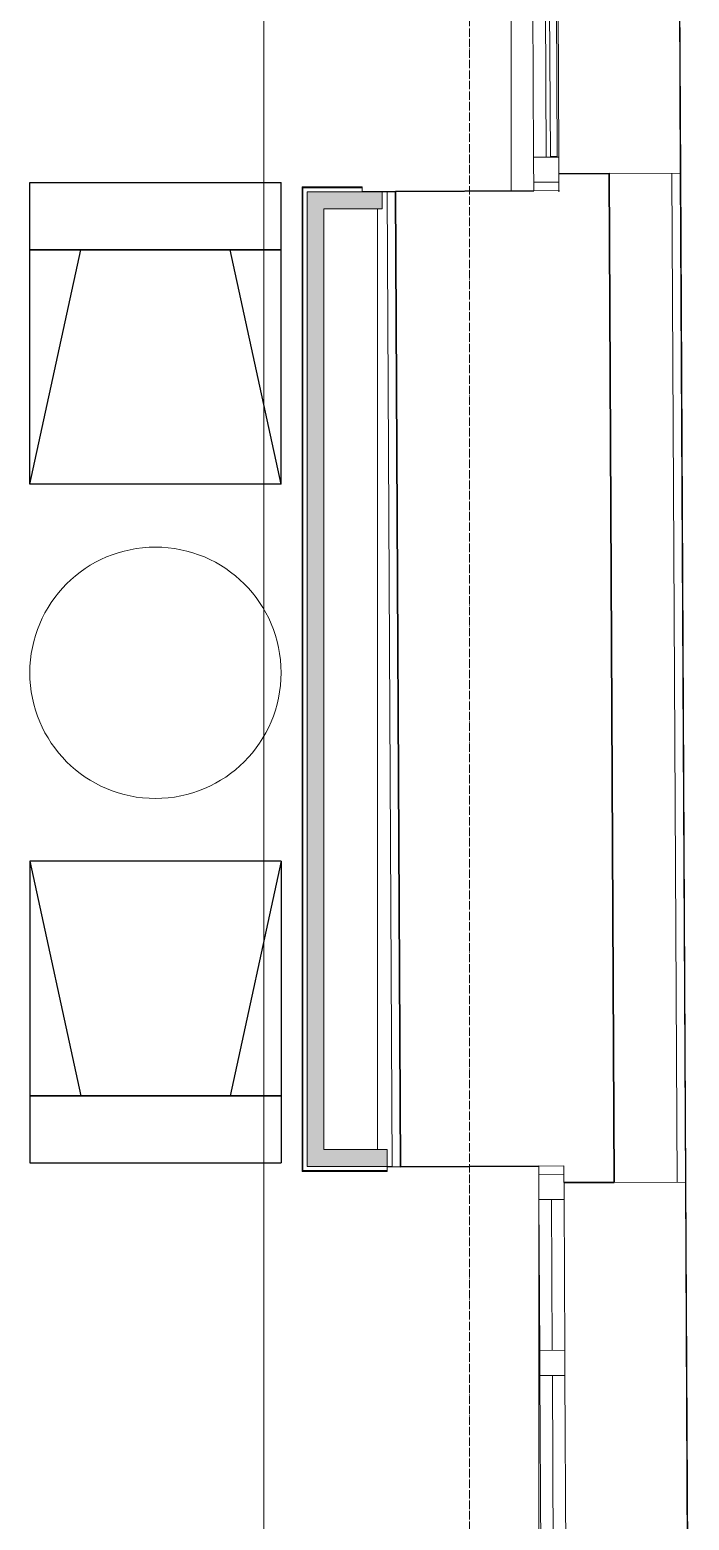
# Model space of a CAD drawing. Header units: millimetres. Extents: x -42533 to 645315, y 3457 to 82611.
# Drawn here: x 28698 to 30273, y 55105 to 58662 of the extents above; entities that cross this region are included whole.
import ezdxf

# ---------------------------------------------------------------- set-up
doc = ezdxf.new("R2010")
doc.units = ezdxf.units.MM
doc.linetypes.add('ADSK_Линия сетки', pattern=[25, 20, -2.5, 0, -2.5])
for name, color, linetype, lineweight in [('_ Окна', 7, 'Continuous', 9), ('Окна', 7, 'Continuous', 9), ('Оси', 253, 'Continuous', 9), ('Перекрытие', 7, 'Continuous', 18), ('Стены внутренние', 7, 'Continuous', 18), ('Стены наружные', 7, 'Continuous', 18), ('Стены несущие', 7, 'Continuous', 30), ('Стены отделка', 7, 'Continuous', 30), ('Стены штриховка', 7, 'Continuous', 9), ('ТХ', 5, 'Continuous', 0), ('ШТРИХОВКА', 252, 'Continuous', 15)]:
    doc.layers.add(name, color=color, linetype=linetype, lineweight=lineweight)
doc.layers.add('ЭОМ_Лотки рабочие', color=5, linetype='Continuous')

# ---------------------------------------------------------------- blocks, each defined once
blk = doc.blocks.new('ТХ 1 этаж.')
at = {"color": 252, "true_color": 0x939598}
for p, q in [((9363.1, 23736.4), (9363.1, 24456.4)), ((9363.1, 23736.4), (9363.1, 24456.4)), ((9363.1, 24456.4), (9963.1, 24456.4)), ((9963.1, 23736.4), (9963.1, 24456.4)), ((9363.1, 24296.2), (9963.1, 24296.2)), ((9963.1, 24296.2), (9363.1, 24296.2)), ((9363.1, 23736.4), (9484.5, 24296.2)), ((9363.1, 23736.4), (9484.5, 24296.2)), ((9963.1, 23736.4), (9841.6, 24296.2)), ((9963.1, 23736.4), (9841.6, 24296.2)), ((9963.1, 23736.4), (9363.1, 23736.4)), ((9963.1, 23736.4), (9363.1, 23736.4)), ((9363.1, 22836.4), (9363.1, 22116.4)), ((9363.1, 22836.4), (9363.1, 22116.4)), ((9963.1, 22836.4), (9363.1, 22836.4)), ((9963.1, 22836.4), (9363.1, 22836.4)), ((9363.1, 22836.4), (9484.5, 22276.6)), ((9363.1, 22836.4), (9484.5, 22276.6)), ((9963.1, 22836.4), (9841.6, 22276.6)), ((9963.1, 22836.4), (9841.6, 22276.6)), ((9963.1, 22836.4), (9963.1, 22116.4)), ((9363.1, 22276.6), (9963.1, 22276.6)), ((9963.1, 22276.6), (9363.1, 22276.6)), ((9363.1, 22116.4), (9963.1, 22116.4))]:
    blk.add_line(p, q, dxfattribs=at)
at = {"layer": 'ТХ', "color": 252, "lineweight": 0, "true_color": 0x939598}
blk.add_circle((9663.1, 23286.4), 300, dxfattribs=at)
blk = doc.blocks.new('1 этаж')
at = {"layer": 'Стены внутренние'}
for points in [[(3168.577, 23702.658), (3208.577, 23702.658), (3208.577, 25988.601), (3168.577, 25988.601), (3168.577, 23920.766)], [(3320.297, 25948.601), (3348.297, 25948.601), (3348.297, 25988.601), (3208.577, 25988.601), (3208.577, 25948.601), (3320.234, 25948.601)], [(3168.577, 23662.658), (3359.713, 23662.658), (3359.713, 23702.658), (3168.577, 23702.658), (3168.577, 23679.57)]]:
    blk.add_hatch(color=8, dxfattribs=at).paths.add_polyline_path(points)
at = {"layer": '_ Окна', "color": 8}
for p, q in [((3737.846, 26431.729), (3739.676, 26071.733)), ((3709.982, 26011.582), (3769.981, 26011.887)), ((3722.018, 23643.486), (3782.018, 23643.791)), ((3752.323, 23583.639), (3754.153, 23223.644)), ((3754.458, 23163.645), (3757.787, 22508.653))]:
    blk.add_line(p, q, dxfattribs=at)
at = {"layer": '_ Окна', "color": 8, "lineweight": 18}
for p, q in [((3769.676, 26071.886), (3709.677, 26071.581)), ((3709.677, 26071.581), (3710.083, 25991.582)), ((3770.082, 25991.887), (3769.676, 26071.886)), ((3710.083, 25991.582), (3770.082, 25991.887)), ((3721.917, 23663.486), (3781.916, 23663.791)), ((3722.323, 23583.487), (3721.917, 23663.486)), ((3781.916, 23663.791), (3782.323, 23583.792)), ((3782.323, 23583.792), (3722.323, 23583.487)), ((3724.153, 23223.492), (3784.152, 23223.797)), ((3724.458, 23163.492), (3724.153, 23223.492)), ((3784.152, 23223.797), (3784.457, 23163.797)), ((3784.457, 23163.797), (3724.458, 23163.492))]:
    blk.add_line(p, q, dxfattribs=at)
at = {"layer": 'Окна', "color": 8}
for p, q in [((3709.677, 26071.581), (3707.847, 26431.576)), ((3749.671, 26072.836), (3747.846, 26431.779)), ((3763.846, 26431.861), (3765.671, 26072.918)), ((3767.846, 26431.881), (3769.676, 26071.886)), ((3709.677, 26071.581), (3710.083, 25991.582)), ((3749.671, 26072.836), (3765.671, 26072.918)), ((3770.082, 25991.887), (3769.676, 26071.886)), ((3710.083, 25991.582), (3770.082, 25991.887)), ((3781.916, 23663.791), (3721.917, 23663.486)), ((3721.917, 23663.486), (3722.323, 23583.487)), ((3782.323, 23583.792), (3781.916, 23663.791)), ((3724.153, 23223.492), (3722.323, 23583.487)), ((3782.323, 23583.792), (3784.152, 23223.797)), ((3724.153, 23223.492), (3724.458, 23163.492)), ((3784.457, 23163.797), (3784.152, 23223.797)), ((3727.787, 22508.501), (3724.458, 23163.492)), ((3784.457, 23163.797), (3787.787, 22508.806))]:
    blk.add_line(p, q, dxfattribs=at)
at = {"layer": 'Оси', "color": 8, "linetype": 'ADSK_Линия сетки'}
blk.add_line((3556.766, -4162.595), (3556.766, 44411.9), dxfattribs=at)
at = {"layer": 'Перекрытие', "color": 8}
for p, q in [((3065.071, 35918.007), (3065.071, 20875.244)), ((3655.906, 25991.306), (3655.906, 27646.328)), ((3360.094, 25988.601), (3380.094, 25988.601)), ((3337.071, 23702.658), (3337.071, 25948.601)), ((3361.916, 23662.658), (3359.916, 23662.658)), ((3721.921, 23662.658), (3558.966, 23662.658)), ((3722.09, 22008.465), (3722.09, 23629.371))]:
    blk.add_line(p, q, dxfattribs=at)
at = {"layer": 'Стены наружные', "color": 8}
for p, q in [((4059.88, 26032.36), (4051.875, 27607.34)), ((4052.875, 27607.345), (4060.88, 26032.365)), ((4080.115, 22051.286), (4072.115, 23625.265)), ((4073.11, 23626.271), (4081.115, 22051.291))]:
    blk.add_line(p, q, dxfattribs=at)
at = {"layer": 'Стены несущие', "color": 8}
for p, q in [((3889.878, 26032.496), (3769.879, 26031.886)), ((3889.878, 26032.496), (3902.118, 23624.401)), ((3710.083, 25991.582), (3380.088, 25989.904)), ((3391.921, 23661.809), (3380.088, 25989.904)), ((3770.082, 25991.887), (3770.093, 25989.887)), ((3391.921, 23661.809), (3721.917, 23663.486)), ((3782.119, 23623.791), (3902.118, 23624.401))]:
    blk.add_line(p, q, dxfattribs=at)
at = {"layer": 'Стены отделка', "color": 8, "lineweight": 9}
for p, q in [((4059.875, 26033.36), (3889.878, 26032.496)), ((3889.878, 26032.496), (3889.878, 26032.496)), ((4039.876, 26033.259), (4039.886, 26031.259)), ((4072.115, 23625.265), (4059.875, 26033.36)), ((4060.88, 26032.365), (4059.88, 26032.36)), ((4059.88, 26032.36), (4072.11, 23626.265)), ((4073.11, 23626.271), (4060.88, 26032.365)), ((3156.577, 25998.601), (3156.577, 23652.658)), ((3300.032, 26000.601), (3158.577, 26000.601)), ((3168.577, 25988.601), (3168.577, 23662.658)), ((3168.577, 25988.601), (3360.094, 25988.601)), ((3300.089, 25989.498), (3300.032, 26000.601)), ((3380.088, 25989.904), (3300.089, 25989.498)), ((3348.297, 25948.601), (3348.297, 25988.601)), ((3360.094, 25988.601), (3360.088, 25989.803)), ((3371.921, 23661.707), (3360.094, 25988.601)), ((3208.577, 25948.601), (3348.297, 25948.601)), ((3208.577, 23702.658), (3208.577, 25948.601)), ((3359.713, 23702.658), (3208.577, 23702.658)), ((3359.713, 23662.658), (3359.713, 23702.658)), ((3371.916, 23662.658), (3168.577, 23662.658)), ((3359.921, 23661.646), (3391.921, 23661.809)), ((3359.977, 23650.658), (3359.921, 23661.646)), ((3158.577, 23650.658), (3359.977, 23650.658)), ((3902.118, 23624.401), (4072.115, 23625.265)), ((4072.11, 23626.265), (4073.11, 23626.271))]:
    blk.add_line(p, q, dxfattribs=at)
at = {"layer": 'Стены штриховка', "color": 8}
for p, q in [((4039.886, 26031.259), (4052.116, 23625.164)), ((3158.577, 26000.601), (3156.577, 26000.601)), ((3156.577, 26000.601), (3156.577, 25998.601)), ((3300.042, 25998.601), (3156.577, 25998.601)), ((3158.577, 26000.601), (3158.577, 23650.658)), ((3156.577, 23652.658), (3359.967, 23652.658)), ((3156.577, 23652.658), (3156.577, 23650.658)), ((3156.577, 23650.658), (3158.577, 23650.658))]:
    blk.add_line(p, q, dxfattribs=at)
at = {"layer": 'ЭОМ_Лотки рабочие'}
blk.add_blockref('ТХ 1 этаж.', (-6856.492, 1554.379), dxfattribs=at)

msp = doc.modelspace()

# ---------------------------------------------------------------- block references
at = {"layer": 'ШТРИХОВКА'}
msp.add_blockref('1 этаж', (26191.6, 32286.7), dxfattribs=at)

doc.saveas('drawing.dxf')
